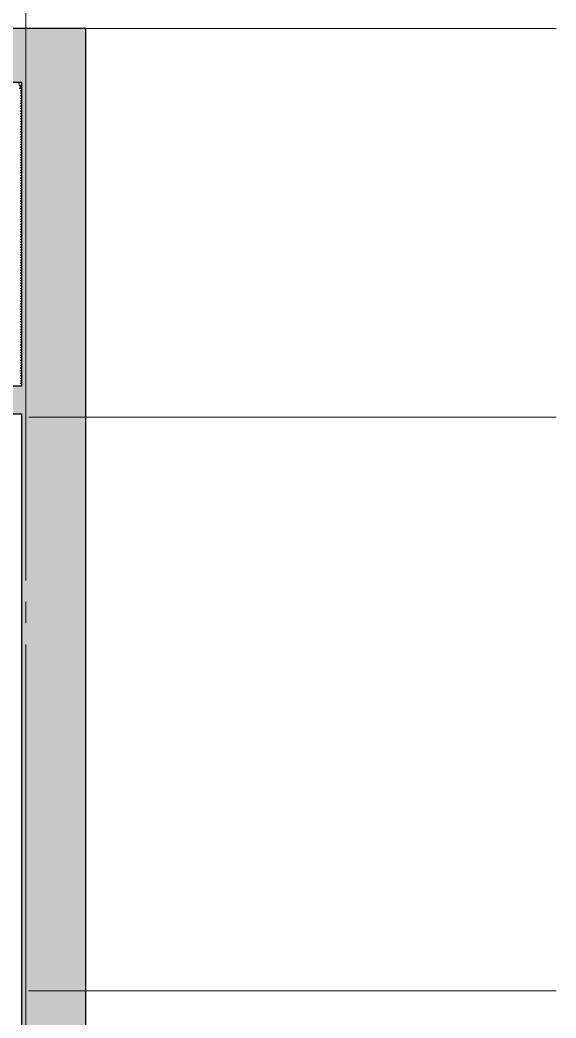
# Model space of a CAD drawing. Header units: millimetres. Extents: x 906 to 41302, y 848 to 28850.
# Drawn here: x 20172 to 22679, y 14604 to 19267 of the extents above; entities that cross this region are included whole.
import ezdxf

# ---------------------------------------------------------------- set-up
doc = ezdxf.new("R2010")
doc.units = ezdxf.units.MM
for name, color, linetype in [('PDF_A-ST-AXIS-CEN', 7, 'Continuous'), ('PDF_X-단위세대$및$주동평면도$A-ST-AXIS-CEN', 7, 'Continuous'), ('PDF_X-단위세대$및$주동평면도$A-ST-CONC', 7, 'Continuous')]:
    doc.layers.add(name, color=color, linetype=linetype)
doc.layers.add('PDF_X-단위세대$및$주동평면도$A-FIN-INSL-HAT', color=7, linetype='Continuous', true_color=0x666666)
doc.layers.add('PDF_X-단위세대$및$주동평면도$S-ST-CONC-PAT1', color=7, linetype='Continuous', true_color=0xb7b7b7)

msp = doc.modelspace()

# ---------------------------------------------------------------- linework, layer by layer
at = {"layer": 'PDF_A-ST-AXIS-CEN', "lineweight": 5}
for points in [[(21179.4, 19226.8), (22679, 19226.8)], [(21179.4, 17411.7), (22679, 17411.7)], [(21179.4, 14731), (22679, 14731)]]:
    msp.add_lwpolyline(points, dxfattribs=at)
at = {"layer": 'PDF_X-단위세대$및$주동평면도$A-FIN-INSL-HAT', "lineweight": 9}
for points in [[(20167.6, 18969.6), (20172.9, 18953.7)], [(20174, 18953.7), (20179.3, 18969.6)], [(20179.3, 18946.3), (20179.3, 18946.3)]]:
    msp.add_lwpolyline(points, dxfattribs=at)
for centre, radius, start, end in [((20168.1, 18952.1), 5.82, 270.0006, 16.5945), ((20174.5, 18971.2), 5.82, 90.0006, 196.5945), ((20174.5, 18942.6), 5.81, 253.4055, 359.9994), ((20174.5, 18930.9), 5.82, 0.0006, 106.5945), ((20179.8, 18952.1), 5.81, 163.4055, 269.9994), ((20174.5, 18971.2), 5.81, 343.4055, 89.9994), ((20174.5, 18942.6), 5.82, 0.0054, 45.9399), ((20174.5, 18930.9), 5.81, 253.4055, 359.9994), ((20174.5, 18919.3), 5.82, 0.0006, 106.5945), ((20174.5, 18919.3), 5.81, 253.4055, 359.9994), ((20174.5, 18906.6), 5.82, 0.0006, 106.5945), ((20174.5, 18906.6), 5.81, 253.4055, 359.9994), ((20174.5, 18895), 5.82, 0.0006, 106.5945), ((20174.5, 18895), 5.81, 253.4055, 359.9994), ((20174.5, 18883.3), 5.82, 0.0006, 106.5945), ((20174.5, 18883.3), 5.81, 253.4055, 359.9994), ((20174.5, 18870.6), 5.82, 0.0006, 106.5945), ((20174.5, 18870.6), 5.81, 253.4055, 359.9994), ((20174.5, 18859), 5.82, 0.0006, 106.5945), ((20174.5, 18859), 5.81, 253.4055, 359.9994), ((20174.5, 18847.3), 5.82, 0.0006, 106.5945), ((20174.5, 18847.3), 5.81, 253.4055, 359.9994), ((20174.5, 18834.6), 5.82, 0.0006, 106.5945), ((20174.5, 18834.6), 5.81, 253.4055, 359.9994), ((20174.5, 18823), 5.82, 0.0006, 106.5945), ((20174.5, 18823), 5.81, 253.4055, 359.9994), ((20174.5, 18811.4), 5.82, 0.0006, 106.5945), ((20174.5, 18811.3), 5.81, 253.4055, 359.9994), ((20174.5, 18798.7), 5.82, 0.0006, 106.5945), ((20174.5, 18798.6), 5.81, 253.4055, 359.9994), ((20174.5, 18787), 5.82, 0.0006, 106.5945), ((20174.5, 18787), 5.81, 253.4055, 359.9994), ((20174.5, 18775.4), 5.82, 0.0006, 106.5945), ((20174.5, 18775.4), 5.81, 253.4055, 359.9994), ((20174.5, 18762.7), 5.82, 0.0006, 106.5945), ((20174.5, 18762.7), 5.81, 253.4055, 359.9994), ((20174.5, 18751), 5.82, 0.0006, 106.5945), ((20174.5, 18751), 5.81, 253.4055, 359.9994), ((20174.5, 18738.3), 5.82, 0.0006, 106.5945), ((20174.5, 18738.3), 5.81, 253.4055, 359.9994), ((20174.5, 18726.7), 5.82, 0.0006, 106.5945), ((20174.5, 18726.7), 5.81, 253.4055, 359.9994), ((20174.5, 18715), 5.82, 0.0006, 106.5945), ((20174.5, 18715), 5.81, 253.4055, 359.9994), ((20174.5, 18702.3), 5.82, 0.0006, 106.5945), ((20174.5, 18702.3), 5.81, 253.4055, 359.9994), ((20174.5, 18690.7), 5.82, 0.0006, 106.5945), ((20174.5, 18690.7), 5.81, 253.4055, 359.9994), ((20174.5, 18679.1), 5.82, 0.0006, 106.5945), ((20174.5, 18679.1), 5.81, 253.4055, 359.9994), ((20174.5, 18666.4), 5.82, 0.0006, 106.5945), ((20174.5, 18666.4), 5.81, 253.4055, 359.9994), ((20174.5, 18654.7), 5.82, 0.0006, 106.5945), ((20174.5, 18654.7), 5.81, 253.4055, 359.9994), ((20174.5, 18643.1), 5.82, 0.0006, 106.5945), ((20174.5, 18643.1), 5.81, 253.4055, 359.9994), ((20174.5, 18630.4), 5.82, 0.0006, 106.5945), ((20174.5, 18630.4), 5.81, 253.4055, 359.9994), ((20174.5, 18618.7), 5.82, 0.0006, 106.5945), ((20174.5, 18618.7), 5.81, 253.4055, 359.9994), ((20174.5, 18607.1), 5.82, 0.0006, 106.5945), ((20174.5, 18607.1), 5.81, 253.4055, 359.9994), ((20174.5, 18594.4), 5.82, 0.0006, 106.5945), ((20174.5, 18594.4), 5.81, 253.4055, 359.9994), ((20174.5, 18582.8), 5.82, 0.0006, 106.5945), ((20174.5, 18582.7), 5.81, 253.4055, 359.9994), ((20174.5, 18571.1), 5.82, 0.0006, 106.5945), ((20174.5, 18571.1), 5.81, 253.4055, 359.9994), ((20174.5, 18558.4), 5.82, 0.0006, 106.5945), ((20174.5, 18558.4), 5.81, 253.4055, 359.9994), ((20174.5, 18546.8), 5.82, 0.0006, 106.5945), ((20174.5, 18546.8), 5.81, 253.4055, 359.9994), ((20174.5, 18535.1), 5.82, 0.0006, 106.5945), ((20174.5, 18535.1), 5.81, 253.4055, 359.9994), ((20174.5, 18522.4), 5.82, 0.0006, 106.5945), ((20174.5, 18522.4), 5.81, 253.4055, 359.9994), ((20174.5, 18510.8), 5.82, 0.0006, 106.5945), ((20174.5, 18510.8), 5.81, 253.4055, 359.9994), ((20174.5, 18499.1), 5.82, 0.0006, 106.5945), ((20174.5, 18499.1), 5.81, 253.4055, 359.9994), ((20174.5, 18486.4), 5.82, 0.0006, 106.5945), ((20174.5, 18486.4), 5.81, 253.4055, 359.9994), ((20174.5, 18474.8), 5.82, 0.0006, 106.5945), ((20174.5, 18474.8), 5.81, 253.4055, 359.9994), ((20174.5, 18463.2), 5.82, 0.0006, 106.5945), ((20174.5, 18463.2), 5.81, 253.4055, 359.9994), ((20174.5, 18450.5), 5.82, 0.0006, 106.5945), ((20174.5, 18450.5), 5.81, 253.4055, 359.9994), ((20174.5, 18438.8), 5.82, 0.0006, 106.5945), ((20174.5, 18438.8), 5.81, 253.4055, 359.9994), ((20174.5, 18427.2), 5.82, 0.0006, 106.5945), ((20174.5, 18427.2), 5.81, 253.4055, 359.9994), ((20174.5, 18414.5), 5.82, 0.0006, 106.5945), ((20174.5, 18414.5), 5.81, 253.4055, 359.9994), ((20174.5, 18402.8), 5.82, 0.0006, 106.5945), ((20174.5, 18402.8), 5.81, 253.4055, 359.9994), ((20174.5, 18391.2), 5.82, 0.0006, 106.5945), ((20174.5, 18391.2), 5.81, 253.4055, 359.9994), ((20174.5, 18378.5), 5.82, 0.0006, 106.5945), ((20174.5, 18378.5), 5.81, 253.4055, 359.9994), ((20174.5, 18366.9), 5.82, 0.0006, 106.5945), ((20174.5, 18366.8), 5.81, 253.4055, 359.9994), ((20174.5, 18355.2), 5.82, 0.0006, 106.5945), ((20174.5, 18355.2), 5.81, 253.4055, 359.9994), ((20174.5, 18342.5), 5.82, 0.0006, 106.5945), ((20174.5, 18342.5), 5.81, 253.4055, 359.9994), ((20174.5, 18330.9), 5.82, 0.0006, 106.5945), ((20174.5, 18330.9), 5.81, 253.4055, 359.9994), ((20174.5, 18319.2), 5.82, 0.0006, 106.5945), ((20174.5, 18319.2), 5.81, 253.4055, 359.9994), ((20174.5, 18306.5), 5.82, 0.0006, 106.5945), ((20174.5, 18306.5), 5.81, 253.4055, 359.9994), ((20174.5, 18294.9), 5.82, 0.0006, 106.5945), ((20174.5, 18294.9), 5.81, 253.4055, 359.9994), ((20174.5, 18283.2), 5.82, 0.0006, 106.5945), ((20174.5, 18283.2), 5.81, 253.4055, 359.9994), ((20174.5, 18270.5), 5.82, 0.0006, 106.5945), ((20174.5, 18270.5), 5.81, 253.4055, 359.9994), ((20174.5, 18258.9), 5.82, 0.0006, 106.5945), ((20174.5, 18258.9), 5.81, 253.4055, 359.9994), ((20174.5, 18247.3), 5.82, 0.0006, 106.5945), ((20174.5, 18247.3), 5.81, 253.4055, 359.9994), ((20174.5, 18234.6), 5.82, 0.0006, 106.5945), ((20174.5, 18234.6), 5.81, 253.4055, 359.9994), ((20174.5, 18222.9), 5.82, 0.0006, 106.5945), ((20174.5, 18222.9), 5.81, 253.4055, 359.9994), ((20174.5, 18211.3), 5.82, 0.0006, 106.5945), ((20174.5, 18211.3), 5.81, 253.4055, 359.9994), ((20174.5, 18198.6), 5.82, 0.0006, 106.5945), ((20174.5, 18198.6), 5.81, 253.4055, 359.9994), ((20174.5, 18186.9), 5.82, 0.0006, 106.5945), ((20174.5, 18186.9), 5.81, 253.4055, 359.9994), ((20174.5, 18175.3), 5.82, 0.0006, 106.5945), ((20174.5, 18175.3), 5.81, 253.4055, 359.9994), ((20174.5, 18162.6), 5.82, 0.0006, 106.5945), ((20174.5, 18162.6), 5.81, 253.4055, 359.9994), ((20174.5, 18151), 5.82, 0.0006, 106.5945), ((20174.5, 18150.9), 5.81, 253.4055, 359.9994), ((20174.5, 18139.3), 5.82, 0.0006, 106.5945), ((20174.5, 18139.3), 5.81, 253.4055, 359.9994), ((20174.5, 18126.6), 5.82, 0.0006, 106.5945), ((20174.5, 18126.6), 5.81, 253.4055, 359.9994), ((20174.5, 18115), 5.82, 0.0006, 106.5945), ((20174.5, 18115), 5.81, 253.4055, 359.9994), ((20174.5, 18103.3), 5.82, 0.0006, 106.5945), ((20174.5, 18103.3), 5.81, 253.4055, 359.9994), ((20174.5, 18090.6), 5.82, 0.0006, 106.5945), ((20174.5, 18090.6), 5.81, 253.4055, 359.9994), ((20174.5, 18079), 5.82, 0.0006, 106.5945), ((20174.5, 18079), 5.81, 253.4055, 359.9994), ((20174.5, 18067.3), 5.82, 0.0006, 106.5945), ((20174.5, 18067.3), 5.81, 253.4055, 359.9994), ((20174.5, 18054.6), 5.82, 0.0006, 106.5945), ((20174.5, 18054.6), 5.81, 253.4055, 359.9994), ((20174.5, 18043), 5.82, 0.0006, 106.5945), ((20174.5, 18043), 5.81, 253.4055, 359.9994), ((20174.5, 18031.4), 5.82, 0.0006, 106.5945), ((20174.5, 18031.4), 5.81, 253.4055, 359.9994), ((20174.5, 18018.7), 5.82, 0.0006, 106.5945), ((20174.5, 18018.7), 5.81, 253.4055, 359.9994), ((20174.5, 18007), 5.82, 0.0006, 106.5945), ((20174.5, 18007), 5.81, 253.4055, 359.9994), ((20174.5, 17995.4), 5.82, 0.0006, 106.5945), ((20174.5, 17995.4), 5.81, 253.4055, 359.9994), ((20174.5, 17982.7), 5.82, 0.0006, 106.5945), ((20174.5, 17982.7), 5.81, 253.4055, 359.9994), ((20174.5, 17971), 5.82, 0.0006, 106.5945), ((20174.5, 17971), 5.81, 253.4055, 359.9994), ((20174.5, 17959.4), 5.82, 0.0006, 106.5945), ((20174.5, 17959.4), 5.81, 253.4055, 359.9994), ((20174.5, 17946.7), 5.82, 0.0006, 106.5945), ((20174.5, 17946.7), 5.81, 253.4055, 359.9994), ((20174.5, 17935.1), 5.82, 0.0006, 106.5945), ((20174.5, 17935), 5.81, 253.4055, 359.9994), ((20174.5, 17922.4), 5.82, 0.0006, 106.5945), ((20174.5, 17922.3), 5.81, 253.4055, 359.9994), ((20174.5, 17910.7), 5.82, 0.0006, 106.5945), ((20174.5, 17910.7), 5.81, 253.4055, 359.9994), ((20174.5, 17899.1), 5.82, 0.0006, 106.5945), ((20174.5, 17899.1), 5.81, 253.4055, 359.9994), ((20174.5, 17886.4), 5.82, 0.0006, 106.5945), ((20174.5, 17886.4), 5.81, 253.4055, 359.9994), ((20174.5, 17874.7), 5.82, 0.0006, 106.5945), ((20174.5, 17874.7), 5.81, 253.4055, 359.9994), ((20174.5, 17863.1), 5.82, 0.0006, 106.5945), ((20174.5, 17863.1), 5.81, 253.4055, 359.9994), ((20174.5, 17850.4), 5.82, 0.0006, 106.5945), ((20174.5, 17850.4), 5.81, 253.4055, 359.9994), ((20174.5, 17838.7), 5.82, 0.0006, 106.5945), ((20174.5, 17838.7), 5.81, 253.4055, 359.9994), ((20174.5, 17827.1), 5.82, 0.0006, 106.5945), ((20174.5, 17827.1), 5.81, 253.4055, 359.9994), ((20174.5, 17814.4), 5.82, 0.0006, 106.5945), ((20174.5, 17814.4), 5.81, 253.4055, 359.9994), ((20174.5, 17802.8), 5.82, 0.0006, 106.5945), ((20174.5, 17802.8), 5.81, 253.4055, 359.9994), ((20174.5, 17791.1), 5.82, 0.0006, 106.5945), ((20174.5, 17791.1), 5.81, 253.4055, 359.9994), ((20174.5, 17778.4), 5.82, 0.0006, 106.5945), ((20174.5, 17778.4), 5.81, 253.4055, 359.9994), ((20174.5, 17766.8), 5.82, 0.0006, 106.5945), ((20174.5, 17766.8), 5.81, 253.4055, 359.9994), ((20174.5, 17755.1), 5.82, 0.0006, 106.5945), ((20174.5, 17755.1), 5.81, 253.4055, 359.9994), ((20174.5, 17742.4), 5.82, 0.0006, 106.5945), ((20174.5, 17742.4), 5.81, 253.4055, 359.9994), ((20174.5, 17730.8), 5.82, 0.0006, 106.5945), ((20174.5, 17730.8), 5.81, 253.4055, 359.9994), ((20174.5, 17719.2), 5.82, 0.0006, 106.5945), ((20174.5, 17719.1), 5.81, 253.4055, 359.9994), ((20174.5, 17706.5), 5.82, 0.0006, 106.5945), ((20174.5, 17706.4), 5.81, 253.4055, 359.9994), ((20174.5, 17694.8), 5.82, 0.0006, 106.5945), ((20174.5, 17694.8), 5.81, 253.4055, 359.9994), ((20174.5, 17683.2), 5.82, 0.0006, 106.5945), ((20174.5, 17683.2), 5.81, 253.4055, 359.9994), ((20174.5, 17670.5), 5.82, 0.0006, 106.5945), ((20174.5, 17670.5), 5.81, 253.4055, 359.9994), ((20174.5, 17658.8), 5.82, 0.0006, 106.5945), ((20174.5, 17658.8), 5.81, 253.4055, 359.9994), ((20174.5, 17647.2), 5.82, 0.0006, 106.5945), ((20174.5, 17647.2), 5.81, 253.4055, 359.9994), ((20174.5, 17634.5), 5.82, 0.0006, 106.5945), ((20174.5, 17634.5), 5.81, 253.4055, 359.9994), ((20174.5, 17622.8), 5.82, 0.0006, 106.5945), ((20174.5, 17622.8), 5.81, 253.4055, 359.9994), ((20174.5, 17611.2), 5.82, 0.0006, 106.5945), ((20174.5, 17611.2), 5.81, 253.4055, 359.9994), ((20174.5, 17598.5), 5.82, 0.0006, 106.5945), ((20174.5, 17598.5), 5.81, 253.4055, 359.9994), ((20174.5, 17586.9), 5.82, 0.0006, 106.5945), ((20174.5, 17586.9), 5.81, 253.4055, 359.9994), ((20174.5, 17575.2), 5.82, 0.0006, 106.5945), ((20174.5, 17575.2), 5.81, 253.4055, 359.9994), ((20174.5, 17562.5), 5.82, 0.0006, 106.5945), ((20174.5, 17562.5), 5.81, 253.4055, 359.9994)]:
    msp.add_arc(centre, radius, start, end, dxfattribs=at)
at = {"layer": 'PDF_X-단위세대$및$주동평면도$A-ST-AXIS-CEN', "lineweight": 5}
for points in [[(20199.4, 19649), (20199.4, 16648.7)], [(19439.5, 19226.8), (21179.4, 19226.8)], [(20214.2, 17411.7), (21179.4, 17411.7)], [(20199.4, 16549.2), (20199.4, 16448.6)], [(20199.4, 16349.1), (20199.4, 13348.8)], [(20212.1, 14731), (21179.4, 14731)]]:
    msp.add_lwpolyline(points, dxfattribs=at)
at = {"layer": 'PDF_X-단위세대$및$주동평면도$A-ST-CONC', "lineweight": 25}
msp.add_lwpolyline([(19189.7, 17426.5), (20179.3, 17426.5), (20179.3, 11286.1), (19019.3, 11286.1), (19019.3, 11036.3), (20479.8, 11036.3), (20479.8, 19226.8), (19699.8, 19226.8), (19699.8, 18975.9), (20179.3, 18975.9), (20179.3, 17556.7), (19189.7, 17556.7)], close=True, dxfattribs=at)
at = {"layer": 'PDF_X-단위세대$및$주동평면도$S-ST-CONC-PAT1', "transparency": 33554559}
for points in [[(19699.8, 19226.8), (20479.8, 19226.8), (19699.8, 18975.9)], [(20479.8, 19226.8), (19699.8, 18975.9), (20479.8, 18975.9)], [(20179.3, 18975.9), (20479.8, 18975.9), (20179.3, 17556.7)], [(20479.8, 18975.9), (20179.3, 17556.7), (20479.8, 17556.7)], [(19189.7, 17556.7), (20479.8, 17556.7), (19189.7, 17426.5)], [(20479.8, 17556.7), (19189.7, 17426.5), (20479.8, 17426.5)], [(20179.3, 17426.5), (20479.8, 17426.5), (20179.3, 11286.1)], [(20479.8, 17426.5), (20179.3, 11286.1), (20479.8, 11286.1)]]:
    msp.add_solid(points, dxfattribs=at)

doc.saveas('drawing.dxf')
